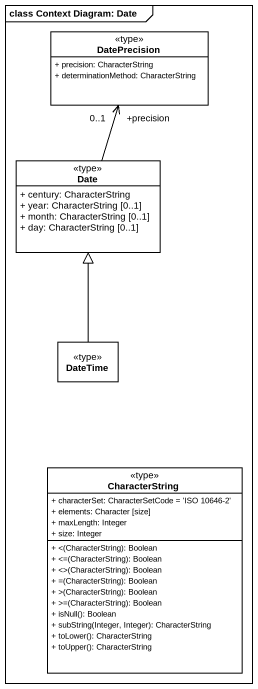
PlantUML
@startuml
mainframe class Context Diagram: Date
hide circle
hide empty members
skinparam classAttributeIconSize 0
class DatePrecision <<type>> {
  + precision: CharacterString
  + determinationMethod: CharacterString
}
class Date <<type>> {
  + century: CharacterString
  + year: CharacterString [0..1]
  + month: CharacterString [0..1]
  + day: CharacterString [0..1]
}
class DateTime <<type>>
class CharacterString <<type>> {
  + characterSet: CharacterSetCode = 'ISO 10646-2'
  + elements: Character [size]
  + maxLength: Integer
  + size: Integer
  + <(CharacterString): Boolean
  + <=(CharacterString): Boolean
  + <>(CharacterString): Boolean
  + =(CharacterString): Boolean
  + >(CharacterString): Boolean
  + >=(CharacterString): Boolean
  + isNull(): Boolean
  + subString(Integer, Integer): CharacterString
  + toLower(): CharacterString
  + toUpper(): CharacterString
}
Date -up-> "+precision\n0..1" DatePrecision
DateTime -up-|> Date
@enduml
